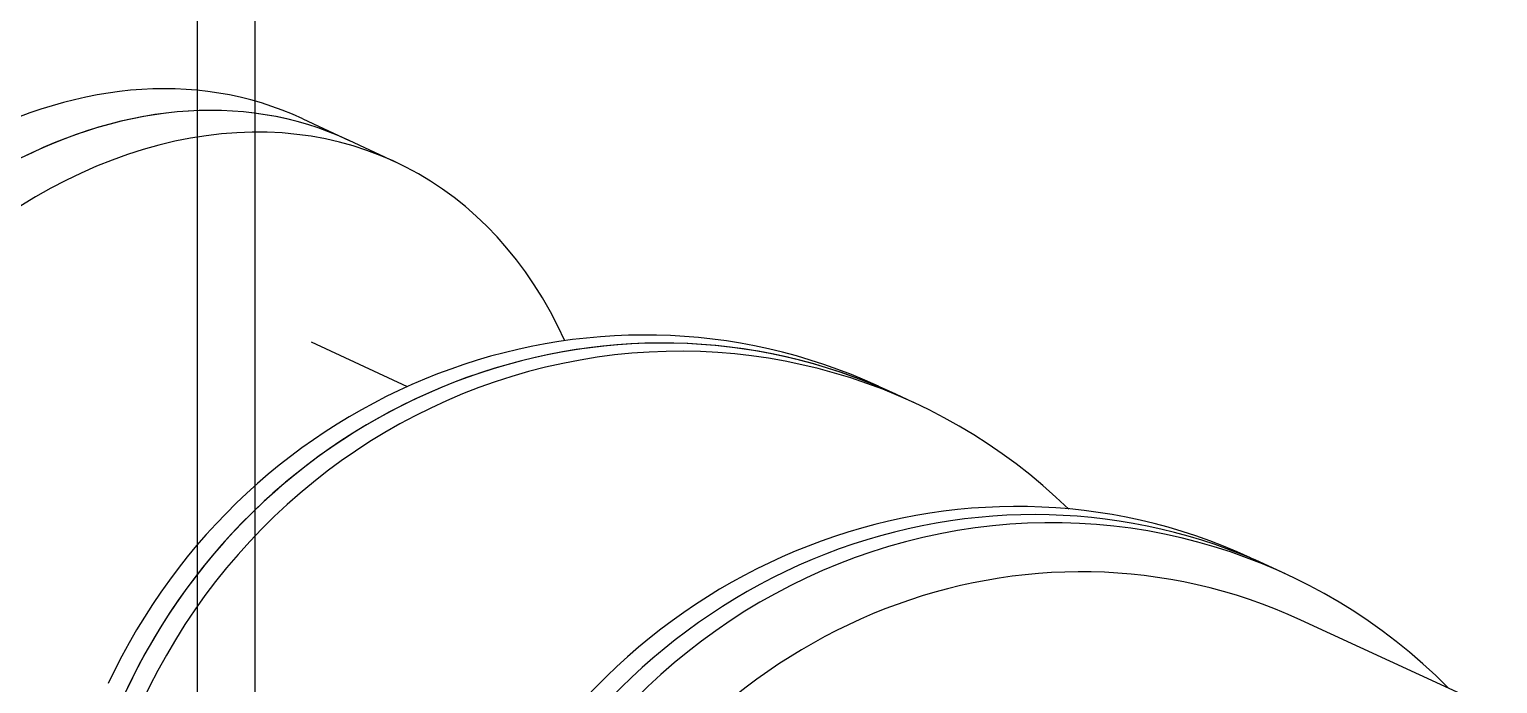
# Model space of a CAD drawing. Header units: metres. Extents: x 0 to 63075, y 0 to 44550.
# Drawn here: x 19103 to 19761, y 27411 to 27703 of the extents above; entities that cross this region are included whole.
import ezdxf

# ---------------------------------------------------------------- set-up
doc = ezdxf.new("R2010")
doc.units = ezdxf.units.M
doc.header["$LTSCALE"] = 75
doc.layers.add('SDM', color=7, linetype='Continuous')
doc.layers.add('SL1', color=8, linetype='Continuous')

# ---------------------------------------------------------------- blocks, each defined once
blk = doc.blocks.new('A$C52ce5e24')
at = {"layer": 'SL1'}
for p, q in [((10919.06, 5701.33), (10919.06, 6501.33)), ((10919.06, 5701.33), (10919.06, 6501.33)), ((10944.86, 5701.33), (10944.86, 6501.33)), ((10944.86, 5701.33), (10944.86, 6501.33)), ((10966.2, 6111.83), (10986.98, 6102.16)), ((11007.75, 6092.49), (10986.98, 6102.16)), ((10969.99, 6012.01), (11013.01, 5992)), ((11224.02, 5992.12), (11231.84, 5988.52)), ((11239.67, 5984.92), (11231.84, 5988.52)), ((11390.67, 5915.37), (11398.49, 5911.77)), ((11406.31, 5908.16), (11398.49, 5911.77)), ((11610.96, 5796.43), (11413.21, 5887.51))]:
    blk.add_line(p, q, dxfattribs=at)
for centre, major_axis, ratio, start_param, end_param in [((10874.44, 5860.37), (112.53, 241.79), 0.724975, 0, 1.568639), ((10853.67, 5870.04), (-112.53, -241.79), 0.724975, 3.141593, 6.283185), ((10874.44, 5860.37), (-112.53, -241.79), 0.724975, 3.141593, 6.283185), ((10895.22, 5850.7), (112.53, 241.79), 0.724975, 5.724536, 7.851824), ((11112.45, 5749.88), (111.57, 242.24), 0.965926, 0, 1.565054), ((11120.27, 5746.28), (111.57, 242.24), 0.965926, 0, 1.570796), ((11120.27, 5746.28), (111.57, 242.24), 0.965926, 0, 1.565054), ((11128.1, 5742.68), (111.57, 242.24), 0.965926, 5.954636, 7.853982), ((11279.1, 5673.13), (111.57, 242.24), 0.965926, 0, 1.570796), ((11286.92, 5669.53), (111.57, 242.24), 0.965926, 0, 1.570802), ((11294.74, 5665.92), (111.57, 242.24), 0.965926, 5.936422, 7.853987), ((10895.22, 5850.7), (-112.53, -241.79), 0.724975, 4.710231, 6.844251), ((11308.28, 5659.68), (104.93, 227.82), 0.965926, 0.000006, 1.570802), ((11308.28, 5659.68), (104.93, 227.82), 0.965926, 0.000006, 1.570802)]:
    blk.add_ellipse(centre, major_axis=major_axis, ratio=ratio, start_param=start_param, end_param=end_param, dxfattribs=at)

msp = doc.modelspace()

# ---------------------------------------------------------------- block references
at = {"layer": 'SDM'}
msp.add_blockref('A$C52ce5e24', (8259.51, 21551.5), dxfattribs=at)

doc.saveas('drawing.dxf')
